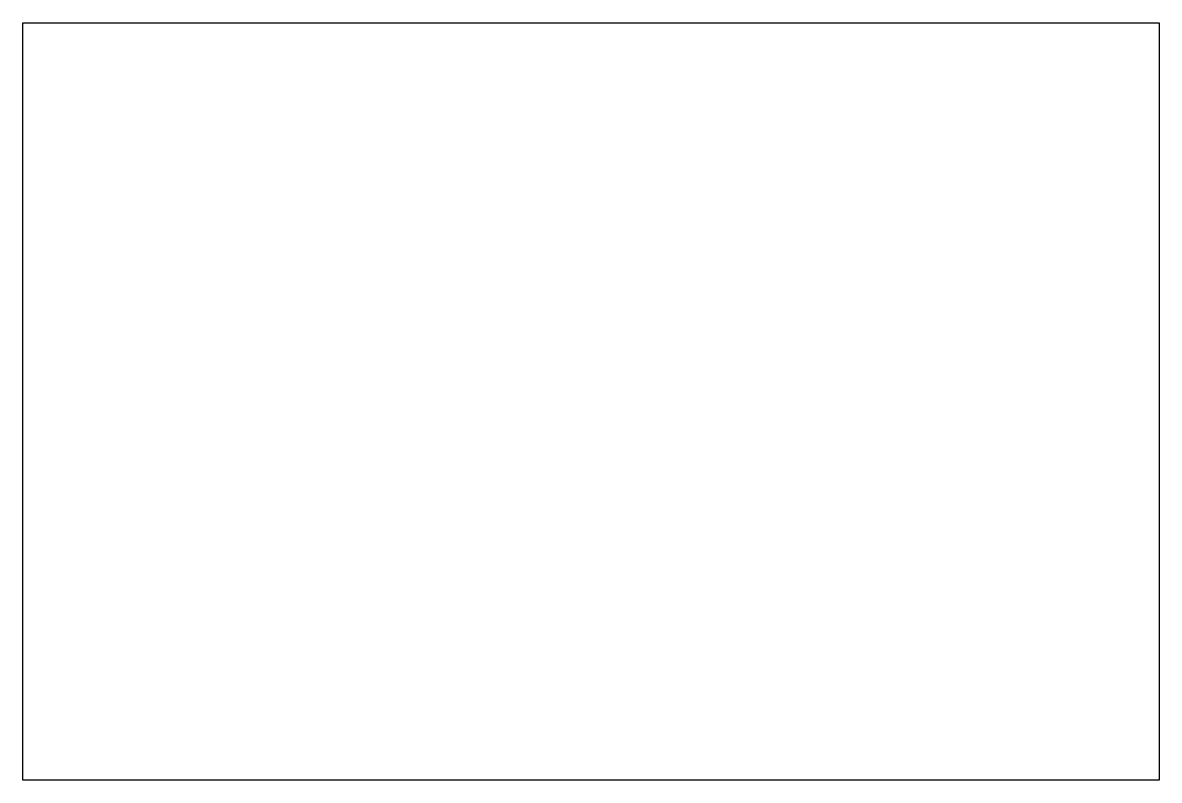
# Model space of a CAD drawing. Header units: inches. Extents: x 115.93 to 118.93, y -466.01 to -464.01.
import ezdxf

# ---------------------------------------------------------------- set-up
doc = ezdxf.new("R2010")
doc.units = ezdxf.units.IN
doc.header["$MEASUREMENT"] = 0
doc.layers.add('E101-Electrical-1st-floor', color=4, linetype='Continuous', lineweight=9)

msp = doc.modelspace()

# ---------------------------------------------------------------- linework, layer by layer
at = {"layer": 'E101-Electrical-1st-floor', "lineweight": 30}
for p, q in [((115.9347, -466.0063), (115.9347, -464.0063)), ((115.9347, -464.0063), (118.9347, -464.0063)), ((118.9347, -464.0063), (118.9347, -466.0063)), ((118.9347, -466.0063), (115.9347, -466.0063))]:
    msp.add_line(p, q, dxfattribs=at)

doc.saveas('drawing.dxf')
